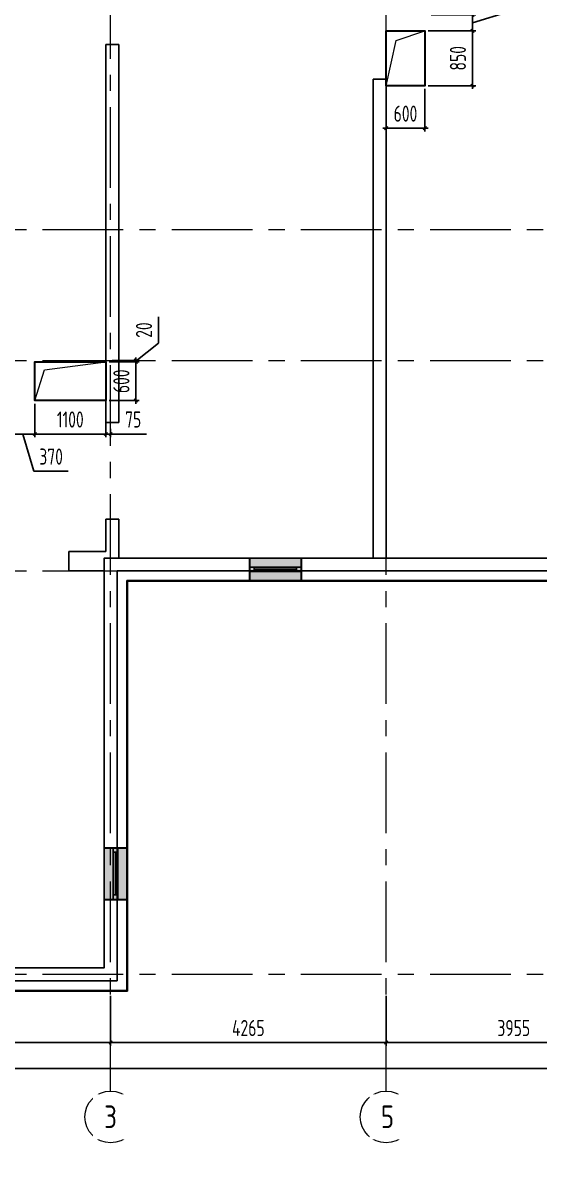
# Model space of a CAD drawing. Header units: millimetres. Extents: x -185251 to 7892985, y -102157 to 319855.
# Drawn here: x -157427 to -149430, y 276222 to 293864 of the extents above; entities that cross this region are included whole.
import ezdxf
from ezdxf import colors
from ezdxf.entities.mleader import LeaderData, LeaderLine
from ezdxf.math import Vec2, Vec3

# ---------------------------------------------------------------- set-up
doc = ezdxf.new("R2010")
doc.units = ezdxf.units.MM
doc.header["$LTSCALE"] = 10
doc.linetypes.add('CENTER', pattern=[2, 1.25, -0.25, 0.25, -0.25])
for name, color, linetype, lineweight in [('013', 7, 'Continuous', 13), ('АР_Оси', 142, 'Continuous', 9), ('АР_Оси размеры', 142, 'Continuous', 9)]:
    doc.layers.add(name, color=color, linetype=linetype, lineweight=lineweight)
doc.layers.add('Архитектура', color=251, linetype='Continuous')
doc.layers.get('0').off()
doc.layers.get('0').freeze()
doc.styles.add('ISOCPEUR', font='isocpeur.ttf', dxfattribs={"width": 0.7})
doc.styles.add('ГОСТ 2.304', font='isocpeur.ttf', dxfattribs={"width": 0.7})
doc.dimstyles.new('СПДС', dxfattribs={"dimscale": 100, "dimtxt": 2.5, "dimasz": 0.5, "dimexe": 0.5, "dimexo": 1, "dimgap": 1, "dimtad": 1, "dimdec": 0, "dimrnd": 5, "dimtxsty": 'ГОСТ 2.304', "dimblk": 'OBLIQUE', "dimcen": 2.5, "dimdle": 0.5, "dimadec": 0, "dimazin": 2, "dimtfac": 0.75, "dimtdec": 0, "dimtmove": 1, "dimatfit": 3, "dimfxl": 1, "dimtolj": 1, "dimarcsym": 1})

# ---------------------------------------------------------------- blocks, each defined once
blk = doc.blocks.new('_Oblique')
at = {"color": 0, "linetype": 'ByBlock', "lineweight": -2}
blk.add_line((-0.5, -0.5), (0.5, 0.5), dxfattribs=at)
blk = doc.blocks.new('*D399')
at = {"layer": 'Defpoints', "color": 0, "ltscale": 100, "transparency": 16777216}
for p in [(-156066, 278884), (-162716, 278471), (-156066, 278061)]:
    blk.add_point(p, dxfattribs=at)
at = {"layer": 'АР_Оси размеры', "color": 0, "lineweight": -2, "ltscale": 100, "transparency": 16777216}
for p, q in [((-156066, 278784), (-156066, 278011)), ((-162716, 278371), (-162716, 278011)), ((-162766, 278061), (-156016, 278061))]:
    blk.add_line(p, q, dxfattribs=at)
at = {"layer": 'АР_Оси размеры', "color": 0, "lineweight": -2, "ltscale": 100, "transparency": 16777216, "xscale": 50, "yscale": 50, "zscale": 50, "rotation": 180}
blk.add_blockref('_Oblique', (-162716, 278061), dxfattribs=at)
at = {"layer": 'АР_Оси размеры', "color": 0, "lineweight": -2, "ltscale": 100, "transparency": 16777216, "xscale": 50, "yscale": 50, "zscale": 50}
blk.add_blockref('_Oblique', (-156066, 278061), dxfattribs=at)
at = {"layer": 'АР_Оси размеры', "color": 0, "ltscale": 100, "transparency": 16777216, "insert": (-159391, 278286), "char_height": 250, "attachment_point": 5, "style": 'ГОСТ 2.304'}
blk.add_mtext('\\A1;6650', dxfattribs=at)
blk = doc.blocks.new('*D400')
at = {"layer": 'Defpoints', "color": 0, "ltscale": 100, "transparency": 16777216}
for p in [(-156066, 278884), (-151801, 278884), (-151801, 278061)]:
    blk.add_point(p, dxfattribs=at)
at = {"layer": 'АР_Оси размеры', "color": 0, "lineweight": -2, "ltscale": 100, "transparency": 16777216}
for p, q in [((-156066, 278784), (-156066, 278011)), ((-151801, 278784), (-151801, 278011)), ((-156116, 278061), (-151751, 278061))]:
    blk.add_line(p, q, dxfattribs=at)
at = {"layer": 'АР_Оси размеры', "color": 0, "lineweight": -2, "ltscale": 100, "transparency": 16777216, "xscale": 50, "yscale": 50, "zscale": 50, "rotation": 180}
blk.add_blockref('_Oblique', (-156066, 278061), dxfattribs=at)
at = {"layer": 'АР_Оси размеры', "color": 0, "lineweight": -2, "ltscale": 100, "transparency": 16777216, "xscale": 50, "yscale": 50, "zscale": 50}
blk.add_blockref('_Oblique', (-151801, 278061), dxfattribs=at)
at = {"layer": 'АР_Оси размеры', "color": 0, "ltscale": 100, "transparency": 16777216, "insert": (-153934, 278286), "char_height": 250, "attachment_point": 5, "style": 'ГОСТ 2.304'}
blk.add_mtext('\\A1;4265', dxfattribs=at)
blk = doc.blocks.new('*D401')
at = {"layer": 'Defpoints', "color": 0, "ltscale": 100, "transparency": 16777216}
for p in [(-151801, 278884), (-147846, 278584), (-147846, 278061)]:
    blk.add_point(p, dxfattribs=at)
at = {"layer": 'АР_Оси размеры', "color": 0, "lineweight": -2, "ltscale": 100, "transparency": 16777216}
for p, q in [((-151801, 278784), (-151801, 278011)), ((-147846, 278484), (-147846, 278011)), ((-151851, 278061), (-147796, 278061))]:
    blk.add_line(p, q, dxfattribs=at)
at = {"layer": 'АР_Оси размеры', "color": 0, "lineweight": -2, "ltscale": 100, "transparency": 16777216, "xscale": 50, "yscale": 50, "zscale": 50, "rotation": 180}
blk.add_blockref('_Oblique', (-151801, 278061), dxfattribs=at)
at = {"layer": 'АР_Оси размеры', "color": 0, "lineweight": -2, "ltscale": 100, "transparency": 16777216, "xscale": 50, "yscale": 50, "zscale": 50}
blk.add_blockref('_Oblique', (-147846, 278061), dxfattribs=at)
at = {"layer": 'АР_Оси размеры', "color": 0, "ltscale": 100, "transparency": 16777216, "insert": (-149824, 278286), "char_height": 250, "attachment_point": 5, "style": 'ГОСТ 2.304'}
blk.add_mtext('\\A1;3955', dxfattribs=at)
blk = doc.blocks.new('*D410')
at = {"layer": 'Defpoints', "color": 0, "ltscale": 100, "transparency": 16777216}
for p in [(-100551, 277659), (-168966, 277333), (-100551, 277333)]:
    blk.add_point(p, dxfattribs=at)
at = {"layer": 'АР_Оси размеры', "color": 0, "lineweight": -2, "ltscale": 100, "transparency": 16777216}
for p, q in [((-168966, 277433), (-168966, 277709)), ((-100551, 277433), (-100551, 277709)), ((-169016, 277659), (-100501, 277659))]:
    blk.add_line(p, q, dxfattribs=at)
at = {"layer": 'АР_Оси размеры', "color": 0, "lineweight": -2, "ltscale": 100, "transparency": 16777216, "xscale": 50, "yscale": 50, "zscale": 50, "rotation": 180}
blk.add_blockref('_Oblique', (-168966, 277659), dxfattribs=at)
at = {"layer": 'АР_Оси размеры', "color": 0, "lineweight": -2, "ltscale": 100, "transparency": 16777216, "xscale": 50, "yscale": 50, "zscale": 50}
blk.add_blockref('_Oblique', (-100551, 277659), dxfattribs=at)
at = {"layer": 'АР_Оси размеры', "color": 0, "ltscale": 100, "transparency": 16777216, "insert": (-134759, 277884), "char_height": 250, "attachment_point": 5, "style": 'ГОСТ 2.304'}
blk.add_mtext('\\A1;68415', dxfattribs=at)
blk = doc.blocks.new('_DOTSMALL')
at = {"color": 0, "linetype": 'ByBlock', "const_width": 0.5}
blk.add_lwpolyline([(-0.0625, 0, 1), (0.0625, 0, 1)], format="xyb", close=True, dxfattribs=at)
blk = doc.blocks.new('*U250')
at = {"true_color": 0xffffff}
h = blk.add_hatch(color=7, dxfattribs=at)
h.dxf.hatch_style = 1
h.paths.add_polyline_path([(-800, -140), (0, -140), (0, 220), (-800, 220)])
at = {"lineweight": 30}
for p, q in [((-800, -140), (-800, 220)), ((0, -140), (0, 220))]:
    blk.add_line(p, q, dxfattribs=at)
for p, q in [((0, 220), (-800, 220)), ((-800, 70), (0, 70)), ((-800, 0), (0, 0)), ((-730, 0), (-730, 70)), ((-730, 35), (-70, 35)), ((-70, 0), (-70, 70)), ((-800, -140), (0, -140)), ((-800, -140), (-800, -140)), ((-800, -140), (-800, -140)), ((0, -140), (0, -140)), ((0, -140), (0, -140))]:
    blk.add_line(p, q)
blk = doc.blocks.new('*D519')
at = {"layer": 'Defpoints', "color": 0, "ltscale": 100, "transparency": 16777216}
for p in [(-156066, 278884), (-162716, 278471), (-156066, 278061)]:
    blk.add_point(p, dxfattribs=at)
at = {"layer": 'АР_Оси размеры', "color": 0, "lineweight": -2, "ltscale": 100, "transparency": 16777216}
for p, q in [((-156066, 278784), (-156066, 278011)), ((-162716, 278371), (-162716, 278011)), ((-162766, 278061), (-156016, 278061))]:
    blk.add_line(p, q, dxfattribs=at)
at = {"layer": 'АР_Оси размеры', "color": 0, "lineweight": -2, "ltscale": 100, "transparency": 16777216, "xscale": 50, "yscale": 50, "zscale": 50, "rotation": 180}
blk.add_blockref('_Oblique', (-162716, 278061), dxfattribs=at)
at = {"layer": 'АР_Оси размеры', "color": 0, "lineweight": -2, "ltscale": 100, "transparency": 16777216, "xscale": 50, "yscale": 50, "zscale": 50}
blk.add_blockref('_Oblique', (-156066, 278061), dxfattribs=at)
at = {"layer": 'АР_Оси размеры', "color": 0, "ltscale": 100, "transparency": 16777216, "insert": (-159391, 278286), "char_height": 250, "attachment_point": 5, "style": 'ГОСТ 2.304'}
blk.add_mtext('\\A1;6650', dxfattribs=at)
blk = doc.blocks.new('*D520')
at = {"layer": 'Defpoints', "color": 0, "ltscale": 100, "transparency": 16777216}
for p in [(-156066, 278884), (-151801, 278884), (-151801, 278061)]:
    blk.add_point(p, dxfattribs=at)
at = {"layer": 'АР_Оси размеры', "color": 0, "lineweight": -2, "ltscale": 100, "transparency": 16777216}
for p, q in [((-156066, 278784), (-156066, 278011)), ((-151801, 278784), (-151801, 278011)), ((-156116, 278061), (-151751, 278061))]:
    blk.add_line(p, q, dxfattribs=at)
at = {"layer": 'АР_Оси размеры', "color": 0, "lineweight": -2, "ltscale": 100, "transparency": 16777216, "xscale": 50, "yscale": 50, "zscale": 50, "rotation": 180}
blk.add_blockref('_Oblique', (-156066, 278061), dxfattribs=at)
at = {"layer": 'АР_Оси размеры', "color": 0, "lineweight": -2, "ltscale": 100, "transparency": 16777216, "xscale": 50, "yscale": 50, "zscale": 50}
blk.add_blockref('_Oblique', (-151801, 278061), dxfattribs=at)
at = {"layer": 'АР_Оси размеры', "color": 0, "ltscale": 100, "transparency": 16777216, "insert": (-153934, 278286), "char_height": 250, "attachment_point": 5, "style": 'ГОСТ 2.304'}
blk.add_mtext('\\A1;4265', dxfattribs=at)
blk = doc.blocks.new('*D521')
at = {"layer": 'Defpoints', "color": 0, "ltscale": 100, "transparency": 16777216}
for p in [(-151801, 278884), (-147846, 278584), (-147846, 278061)]:
    blk.add_point(p, dxfattribs=at)
at = {"layer": 'АР_Оси размеры', "color": 0, "lineweight": -2, "ltscale": 100, "transparency": 16777216}
for p, q in [((-151801, 278784), (-151801, 278011)), ((-147846, 278484), (-147846, 278011)), ((-151851, 278061), (-147796, 278061))]:
    blk.add_line(p, q, dxfattribs=at)
at = {"layer": 'АР_Оси размеры', "color": 0, "lineweight": -2, "ltscale": 100, "transparency": 16777216, "xscale": 50, "yscale": 50, "zscale": 50, "rotation": 180}
blk.add_blockref('_Oblique', (-151801, 278061), dxfattribs=at)
at = {"layer": 'АР_Оси размеры', "color": 0, "lineweight": -2, "ltscale": 100, "transparency": 16777216, "xscale": 50, "yscale": 50, "zscale": 50}
blk.add_blockref('_Oblique', (-147846, 278061), dxfattribs=at)
at = {"layer": 'АР_Оси размеры', "color": 0, "ltscale": 100, "transparency": 16777216, "insert": (-149824, 278286), "char_height": 250, "attachment_point": 5, "style": 'ГОСТ 2.304'}
blk.add_mtext('\\A1;3955', dxfattribs=at)
blk = doc.blocks.new('*D413')
at = {"layer": 'Defpoints', "color": 0, "ltscale": 100, "transparency": 16777216}
for p in [(-100551, 277659), (-168966, 277333), (-100551, 277333)]:
    blk.add_point(p, dxfattribs=at)
at = {"layer": 'АР_Оси размеры', "color": 0, "lineweight": -2, "ltscale": 100, "transparency": 16777216}
for p, q in [((-168966, 277433), (-168966, 277709)), ((-100551, 277433), (-100551, 277709)), ((-169016, 277659), (-100501, 277659))]:
    blk.add_line(p, q, dxfattribs=at)
at = {"layer": 'АР_Оси размеры', "color": 0, "lineweight": -2, "ltscale": 100, "transparency": 16777216, "xscale": 50, "yscale": 50, "zscale": 50, "rotation": 180}
blk.add_blockref('_Oblique', (-168966, 277659), dxfattribs=at)
at = {"layer": 'АР_Оси размеры', "color": 0, "lineweight": -2, "ltscale": 100, "transparency": 16777216, "xscale": 50, "yscale": 50, "zscale": 50}
blk.add_blockref('_Oblique', (-100551, 277659), dxfattribs=at)
at = {"layer": 'АР_Оси размеры', "color": 0, "ltscale": 100, "transparency": 16777216, "insert": (-134759, 277884), "char_height": 250, "attachment_point": 5, "style": 'ГОСТ 2.304'}
blk.add_mtext('\\A1;68415', dxfattribs=at)
blk = doc.blocks.new('*D443')
at = {"layer": '013', "color": 0, "linetype": 'ByBlock', "lineweight": -2, "transparency": 16777216}
for p, q in [((-157241, 287959), (-157241, 287441)), ((-156141, 287959), (-156141, 287441)), ((-157291, 287491), (-156091, 287491))]:
    blk.add_line(p, q, dxfattribs=at)
at = {"layer": 'Defpoints', "color": 0, "linetype": 'ByBlock', "transparency": 16777216}
for p in [(-157241, 288009), (-156141, 288009), (-156141, 287491)]:
    blk.add_point(p, dxfattribs=at)
at = {"layer": '013', "color": 0, "linetype": 'ByBlock', "lineweight": -2, "transparency": 16777216, "xscale": 50, "yscale": 50, "zscale": 50, "rotation": 180}
blk.add_blockref('_Oblique', (-157241, 287491), dxfattribs=at)
at = {"layer": '013', "color": 0, "linetype": 'ByBlock', "lineweight": -2, "transparency": 16777216, "xscale": 50, "yscale": 50, "zscale": 50}
blk.add_blockref('_Oblique', (-156141, 287491), dxfattribs=at)
at = {"layer": '013', "color": 0, "linetype": 'ByBlock', "transparency": 16777216, "insert": (-156691, 287716), "char_height": 250, "attachment_point": 5, "style": 'ГОСТ 2.304'}
blk.add_mtext('\\A1;1100', dxfattribs=at)
blk = doc.blocks.new('*D444')
at = {"layer": '013', "color": 0, "linetype": 'ByBlock', "lineweight": -2, "transparency": 16777216}
for p, q in [((-155675, 287959), (-155675, 288659)), ((-156091, 288609), (-155625, 288609)), ((-156091, 288009), (-155625, 288009))]:
    blk.add_line(p, q, dxfattribs=at)
at = {"layer": 'Defpoints', "color": 0, "linetype": 'ByBlock', "transparency": 16777216}
for p in [(-156141, 288609), (-155675, 288609), (-156141, 288009)]:
    blk.add_point(p, dxfattribs=at)
at = {"layer": '013', "color": 0, "linetype": 'ByBlock', "lineweight": -2, "transparency": 16777216, "xscale": 50, "yscale": 50, "zscale": 50}
for p, rotation in [((-155675, 288609), 90), ((-155675, 288009), 270)]:
    blk.add_blockref('_Oblique', p, dxfattribs=dict(at, rotation=rotation))
at = {"layer": '013', "color": 0, "linetype": 'ByBlock', "transparency": 16777216, "insert": (-155900, 288309), "char_height": 250, "attachment_point": 5, "rotation": 90, "style": 'ГОСТ 2.304'}
blk.add_mtext('\\A1;600', dxfattribs=at)
blk = doc.blocks.new('*D445')
at = {"layer": '013', "color": 0, "linetype": 'ByBlock', "lineweight": -2, "transparency": 16777216}
for p, q in [((-151801, 292839), (-151801, 292181)), ((-151201, 292839), (-151201, 292181)), ((-151851, 292231), (-151151, 292231))]:
    blk.add_line(p, q, dxfattribs=at)
at = {"layer": 'Defpoints', "color": 0, "linetype": 'ByBlock', "transparency": 16777216}
for p in [(-151801, 292889), (-151201, 292889), (-151201, 292231)]:
    blk.add_point(p, dxfattribs=at)
at = {"layer": '013', "color": 0, "linetype": 'ByBlock', "lineweight": -2, "transparency": 16777216, "xscale": 50, "yscale": 50, "zscale": 50, "rotation": 180}
blk.add_blockref('_Oblique', (-151801, 292231), dxfattribs=at)
at = {"layer": '013', "color": 0, "linetype": 'ByBlock', "lineweight": -2, "transparency": 16777216, "xscale": 50, "yscale": 50, "zscale": 50}
blk.add_blockref('_Oblique', (-151201, 292231), dxfattribs=at)
at = {"layer": '013', "color": 0, "linetype": 'ByBlock', "transparency": 16777216, "insert": (-151501, 292456), "char_height": 250, "attachment_point": 5, "style": 'ГОСТ 2.304'}
blk.add_mtext('\\A1;600', dxfattribs=at)
blk = doc.blocks.new('*D446')
at = {"layer": '013', "color": 0, "linetype": 'ByBlock', "lineweight": -2, "transparency": 16777216}
for p, q in [((-150464, 292839), (-150464, 293789)), ((-151151, 293739), (-150414, 293739)), ((-151151, 292889), (-150414, 292889))]:
    blk.add_line(p, q, dxfattribs=at)
at = {"layer": 'Defpoints', "color": 0, "linetype": 'ByBlock', "transparency": 16777216}
for p in [(-151201, 293739), (-150464, 293739), (-151201, 292889)]:
    blk.add_point(p, dxfattribs=at)
at = {"layer": '013', "color": 0, "linetype": 'ByBlock', "lineweight": -2, "transparency": 16777216, "xscale": 50, "yscale": 50, "zscale": 50}
for p, rotation in [((-150464, 293739), 90), ((-150464, 292889), 270)]:
    blk.add_blockref('_Oblique', p, dxfattribs=dict(at, rotation=rotation))
at = {"layer": '013', "color": 0, "linetype": 'ByBlock', "transparency": 16777216, "insert": (-150689, 293314), "char_height": 250, "attachment_point": 5, "rotation": 90, "style": 'ГОСТ 2.304'}
blk.add_mtext('\\A1;850', dxfattribs=at)
blk = doc.blocks.new('*D624')
at = {"layer": '013', "color": 0, "linetype": 'ByBlock', "lineweight": -2, "transparency": 16777216}
for p, q in [((-157612, 287909), (-157612, 287441)), ((-157241, 287909), (-157241, 287441)), ((-157662, 287491), (-157191, 287491)), ((-157427, 287491), (-157254, 286916)), ((-157254, 286916), (-156722, 286916))]:
    blk.add_line(p, q, dxfattribs=at)
at = {"layer": 'Defpoints', "color": 0, "linetype": 'ByBlock', "transparency": 16777216}
for p in [(-157612, 288009), (-157241, 288009), (-157241, 287491)]:
    blk.add_point(p, dxfattribs=at)
at = {"layer": '013', "color": 0, "linetype": 'ByBlock', "lineweight": -2, "transparency": 16777216, "xscale": 50, "yscale": 50, "zscale": 50, "rotation": 180}
blk.add_blockref('_Oblique', (-157612, 287491), dxfattribs=at)
at = {"layer": '013', "color": 0, "linetype": 'ByBlock', "lineweight": -2, "transparency": 16777216, "xscale": 50, "yscale": 50, "zscale": 50}
blk.add_blockref('_Oblique', (-157241, 287491), dxfattribs=at)
at = {"layer": '013', "color": 0, "linetype": 'ByBlock', "transparency": 16777216, "insert": (-156988, 287141), "char_height": 250, "attachment_point": 5, "style": 'ГОСТ 2.304'}
blk.add_mtext('\\A1;370', dxfattribs=at)
blk = doc.blocks.new('*D625')
at = {"layer": '013', "color": 0, "linetype": 'ByBlock', "lineweight": -2, "transparency": 16777216}
for p, q in [((-156141, 287909), (-156141, 287441)), ((-156141, 287491), (-156191, 287491)), ((-156141, 287491), (-156066, 287491)), ((-156141, 287491), (-156066, 287491)), ((-156066, 287569), (-156066, 287441)), ((-156066, 287491), (-156016, 287491)), ((-155512, 287491), (-156066, 287491))]:
    blk.add_line(p, q, dxfattribs=at)
at = {"layer": 'Defpoints', "color": 0, "linetype": 'ByBlock', "transparency": 16777216}
for p in [(-156141, 288009), (-156066, 287669), (-156066, 287491)]:
    blk.add_point(p, dxfattribs=at)
at = {"layer": '013', "color": 0, "linetype": 'ByBlock', "lineweight": -2, "transparency": 16777216, "xscale": 50, "yscale": 50, "zscale": 50}
blk.add_blockref('_Oblique', (-156141, 287491), dxfattribs=at)
at = {"layer": '013', "color": 0, "linetype": 'ByBlock', "lineweight": -2, "transparency": 16777216, "xscale": 50, "yscale": 50, "zscale": 50, "rotation": 180}
blk.add_blockref('_Oblique', (-156066, 287491), dxfattribs=at)
at = {"layer": '013', "color": 0, "linetype": 'ByBlock', "transparency": 16777216, "insert": (-155717, 287716), "char_height": 250, "attachment_point": 5, "style": 'ГОСТ 2.304'}
blk.add_mtext('\\A1;75', dxfattribs=at)
blk = doc.blocks.new('*D626')
at = {"layer": '013', "color": 0, "linetype": 'ByBlock', "lineweight": -2, "transparency": 16777216}
for p, q in [((-155325, 288897), (-155325, 289307)), ((-155675, 288619), (-155325, 288897)), ((-155675, 288629), (-155675, 288679)), ((-156041, 288629), (-155625, 288629)), ((-156041, 288609), (-155625, 288609)), ((-155675, 288609), (-155675, 288629)), ((-155675, 288609), (-155675, 288629)), ((-155675, 288609), (-155675, 288559))]:
    blk.add_line(p, q, dxfattribs=at)
at = {"layer": 'Defpoints', "color": 0, "linetype": 'ByBlock', "transparency": 16777216}
for p in [(-156141, 288629), (-156141, 288609), (-155675, 288629)]:
    blk.add_point(p, dxfattribs=at)
at = {"layer": '013', "color": 0, "linetype": 'ByBlock', "lineweight": -2, "transparency": 16777216, "xscale": 50, "yscale": 50, "zscale": 50}
for p, rotation in [((-155675, 288629), 270), ((-155675, 288609), 90)]:
    blk.add_blockref('_Oblique', p, dxfattribs=dict(at, rotation=rotation))
at = {"layer": '013', "color": 0, "linetype": 'ByBlock', "transparency": 16777216, "insert": (-155550, 289102), "char_height": 250, "attachment_point": 5, "rotation": 90, "style": 'ГОСТ 2.304'}
blk.add_mtext('\\A1;20', dxfattribs=at)
blk = doc.blocks.new('*D627')
at = {"layer": '013', "color": 0, "linetype": 'ByBlock', "lineweight": -2, "transparency": 16777216}
for p, q in [((-149889, 294037), (-149889, 294569)), ((-151101, 293989), (-150414, 293989)), ((-150464, 293689), (-150464, 294039)), ((-150464, 293864), (-149889, 294037)), ((-151101, 293739), (-150414, 293739))]:
    blk.add_line(p, q, dxfattribs=at)
at = {"layer": 'Defpoints', "color": 0, "linetype": 'ByBlock', "transparency": 16777216}
for p in [(-151201, 293989), (-150464, 293989), (-151201, 293739)]:
    blk.add_point(p, dxfattribs=at)
at = {"layer": '013', "color": 0, "linetype": 'ByBlock', "lineweight": -2, "transparency": 16777216, "xscale": 50, "yscale": 50, "zscale": 50}
for p, rotation in [((-150464, 293989), 90), ((-150464, 293739), 270)]:
    blk.add_blockref('_Oblique', p, dxfattribs=dict(at, rotation=rotation))
at = {"layer": '013', "color": 0, "linetype": 'ByBlock', "transparency": 16777216, "insert": (-150114, 294303), "char_height": 250, "attachment_point": 5, "rotation": 90, "style": 'ГОСТ 2.304'}
blk.add_mtext('\\A1;250', dxfattribs=at)

msp = doc.modelspace()

# ---------------------------------------------------------------- linework, layer by layer
at = {"layer": '013', "color": 1, "linetype": 'ByBlock', "lineweight": 30}
for points in [[(-151801, 293739.3), (-151201.1, 293739.3), (-151201.1, 292889.3), (-151801, 292889.3)], [(-156141, 288009.3), (-157241, 288009.3), (-157241, 288609.3), (-156141, 288609.3)]]:
    msp.add_lwpolyline(points, close=True, dxfattribs=at)
at = {"layer": '013', "color": 1, "linetype": 'ByBlock'}
for points in [[(-151801, 292889.3), (-151643.5, 293587.5), (-151201.1, 293739.3)], [(-157241, 288009.3), (-157089.4, 288486.2), (-156141, 288609.3)]]:
    msp.add_lwpolyline(points, dxfattribs=at)
at = {"layer": 'АР_Оси', "linetype": 'CENTER', "ltscale": 100}
for p, q in [((-151801, 277308), (-151801, 311615.5)), ((-156066, 277308), (-156066, 306690.6)), ((-173120, 290659.3), (-97932.6, 290659.3)), ((-173120, 288629.3), (-97932.6, 288629.3)), ((-173120, 285369.3), (-97932.6, 285369.3)), ((-173120, 279119.3), (-97932.6, 279119.3))]:
    msp.add_line(p, q, dxfattribs=at)
at = {"layer": 'АР_Оси', "ltscale": 0.5}
for centre in [(-156066, 276908), (-151801, 276908)]:
    msp.add_circle(centre, 400, dxfattribs=at)
at = {"layer": 'Архитектура', "lineweight": 25, "transparency": 33554684}
for p, q in [((-156141, 287669.3), (-156141, 293529.3)), ((-155941, 293529.3), (-156141, 293529.3)), ((-155941, 287669.3), (-155941, 293529.3)), ((-152001, 292989.3), (-152001, 285569.3)), ((-152001, 292989.3), (-151801, 292989.3)), ((-151801, 292989.3), (-151801, 285569.3)), ((-156141, 287669.3), (-155941, 287669.3)), ((-156141, 285669.3), (-156141, 286169.3)), ((-156141, 286169.3), (-155941, 286169.3)), ((-155941, 285569.3), (-155941, 286169.3)), ((-156716, 285669.3), (-156141, 285669.3)), ((-156716, 285369.3), (-156716, 285669.3)), ((-155941, 285569.3), (-152001, 285569.3)), ((-151801, 285569.3), (-148046, 285569.3)), ((-156716, 285369.3), (-156166, 285369.3)), ((-156166, 279219.3), (-156166, 285369.3)), ((-155966, 279019.3), (-155966, 285369.3)), ((-155966, 285369.3), (-147846, 285369.3)), ((-155816, 278869.3), (-155816, 285219.3)), ((-155816, 285219.3), (-147696, 285219.3)), ((-155806, 278859.3), (-155806, 285209.3)), ((-155806, 285209.3), (-147686, 285209.3)), ((-168866, 279219.3), (-156166, 279219.3)), ((-169066, 279019.3), (-155966, 279019.3))]:
    msp.add_line(p, q, dxfattribs=at)
for points in [[(-148046, 285569.3), (-156166, 285569.3), (-156165.8, 279219.3), (-168866, 279219.3), (-168866.4, 288529.3), (-162516, 288529.3), (-162516, 306399.3), (-151801, 306399.3), (-151801, 310264.3), (-117601, 310264.3)], [(-155806, 278859.3), (-169226, 278859.3)], [(-155816, 278869.3), (-169216, 278869.3)]]:
    msp.add_lwpolyline(points, dxfattribs=at)

# ---------------------------------------------------------------- block references
at = {"layer": 'Архитектура', "lineweight": 25, "transparency": 33554684, "xscale": -1}
for p, rotation in [((-153116, 285429.3), 180), ((-156026, 281079.3), 270)]:
    msp.add_blockref('*U250', p, dxfattribs=dict(at, rotation=rotation))

# ---------------------------------------------------------------- dimensions: what is measured, and where the dimension line sits
at = {"layer": '013', "color": 1, "linetype": 'ByBlock'}
dim = msp.add_linear_dim(base=(-150464.5, 293989.3), p1=(-151201.1, 293739.3), p2=(-151201.1, 293989.3), angle=90, dimstyle='СПДС', dxfattribs=at)
dim.commit()
dim.dimension.update_dxf_attribs({"geometry": '*D627', "text_midpoint": (-150114.5, 294136.8)})
for base, p1, p2, override, picture, middle in [((-150464.5, 293739.3), (-151201.1, 292889.3), (-151201.1, 293739.3), {"dimexo": 0.5}, '*D446', (-150689.5, 293314.3)), ((-155675.2, 288609.3), (-156141, 288009.3), (-156141, 288609.3), {"dimasz": 0.5, "dimexe": 0.5, "dimexo": 0.5, "dimrnd": 5, "dimdle": 0.5}, '*D444', (-155900.2, 288309.3))]:
    dim = msp.add_linear_dim(base=base, p1=p1, p2=p2, angle=90, dimstyle='СПДС', override=override, dxfattribs=at)
    dim.commit()
    dim.dimension.update_dxf_attribs({"geometry": picture, "text_midpoint": middle})
for base, p1, p2, picture, middle in [((-151201.1, 292231), (-151801, 292889.3), (-151201.1, 292889.3), '*D445', (-151501, 292456)), ((-156141, 287490.9), (-157241, 288009.3), (-156141, 288009.3), '*D443', (-156691, 287715.9))]:
    dim = msp.add_linear_dim(base=base, p1=p1, p2=p2, dimstyle='СПДС', override={"dimexo": 0.5}, dxfattribs=at)
    dim.commit()
    dim.dimension.update_dxf_attribs({"geometry": picture, "text_midpoint": middle})
dim = msp.add_linear_dim(base=(-155675.2, 288629.3), p1=(-156141, 288609.3), p2=(-156141, 288629.3), angle=90, dimstyle='СПДС', dxfattribs=at)
dim.commit()
dim.dimension.update_dxf_attribs({"geometry": '*D626', "text_midpoint": (-155325.2, 288996.8), "dimtype": 160})
dim = msp.add_linear_dim(base=(-157241, 287490.9), p1=(-157612.1, 288009.3), p2=(-157241, 288009.3), dimstyle='СПДС', dxfattribs=at)
dim.commit()
dim.dimension.update_dxf_attribs({"geometry": '*D624', "text_midpoint": (-157154.1, 287140.9)})
dim = msp.add_linear_dim(base=(-156066, 287490.9), p1=(-156141, 288009.3), p2=(-156066, 287669.3), dimstyle='СПДС', dxfattribs=at)
dim.commit()
dim.dimension.update_dxf_attribs({"geometry": '*D625', "text_midpoint": (-155717.5, 287524), "dimtype": 160})
at = {"layer": 'АР_Оси размеры', "ltscale": 100}
for base, p1, p2, picture, middle in [((-156066, 278060.7), (-162716, 278470.6), (-156066, 278884.5), '*D399', (-159391, 278285.7)), ((-156066, 278060.7), (-162716, 278470.6), (-156066, 278884.5), '*D519', (-159391, 278285.7)), ((-151801, 278060.7), (-156066, 278884.5), (-151801, 278884.5), '*D400', (-153933.5, 278285.7)), ((-151801, 278060.7), (-156066, 278884.5), (-151801, 278884.5), '*D520', (-153933.5, 278285.7)), ((-147846, 278060.7), (-151801, 278884.5), (-147846, 278583.7), '*D401', (-149823.5, 278285.7)), ((-147846, 278060.7), (-151801, 278884.5), (-147846, 278583.7), '*D521', (-149823.5, 278285.7)), ((-100551, 277658.6), (-168966, 277333), (-100551, 277333), '*D410', (-134758.5, 277883.6))]:
    dim = msp.add_linear_dim(base=base, p1=p1, p2=p2, dimstyle='СПДС', dxfattribs=at)
    dim.commit()
    dim.dimension.update_dxf_attribs({"geometry": picture, "text_midpoint": middle})

# ---------------------------------------------------------------- leaders
at = {"layer": 'Архитектура', "lineweight": 25, "transparency": 33554684}
ml = msp.add_multileader_mtext('Standard', dxfattribs=at)
ml.set_content('+13,700', color=256, style='ISOCPEUR')
ml.set_leader_properties(color=256, linetype='Continuous', lineweight=-1)
ml.set_arrow_properties(name='DOTSMALL')
ml.build(insert=Vec2(0, 0))
ml.multileader.update_dxf_attribs({"has_text_frame": 1, "text_left_attachment_type": 4, "text_right_attachment_type": 4, "dogleg_length": 100, "arrow_head_size": 180})
ctx = ml.context
ctx.base_point, ctx.char_height, ctx.arrow_head_size, ctx.landing_gap_size, ctx.plane_origin = Vec3(-153128.5, 305780.9), 250, 180, 50, Vec3(-155938.5, 304929.3)
ctx.left_attachment, ctx.right_attachment = 4, 4
notes = []
notes.append((ctx, [(0, (0, 0, 0), (0, 0), (1, 0), 1, [])]))
ctx.mtext.insert, ctx.mtext.width, ctx.mtext.line_spacing_style, ctx.mtext.flow_direction = Vec3(-153078.5, 306114.2), 852.697, 2, 5
ml = msp.add_multileader_mtext('Standard', dxfattribs=at)
ml.set_content('Л.2', color=256, style='ISOCPEUR')
ml.set_leader_properties(color=256, linetype='Continuous', lineweight=-1)
ml.set_arrow_properties(name='DOTSMALL')
ml.build(insert=Vec2(0, 0))
ml.multileader.update_dxf_attribs({"has_text_frame": 1, "text_left_attachment_type": 4, "text_right_attachment_type": 4, "dogleg_length": 100, "arrow_head_size": 180})
ctx = ml.context
ctx.base_point, ctx.char_height, ctx.arrow_head_size, ctx.landing_gap_size, ctx.plane_origin = Vec3(-155818.3, 305092.3, 0), 250, 180, 50, Vec3(-91789.1, 292800.5, 0)
ctx.left_attachment, ctx.right_attachment = 4, 4
notes.append((ctx, [(0, (0, 0, 0), (0, 0), (1, 0), 1, [])]))
ctx.mtext.insert, ctx.mtext.width, ctx.mtext.line_spacing_style, ctx.mtext.flow_direction = Vec3(-155768.3, 305425.7, 0), 852.697, 2, 5
ml = msp.add_multileader_mtext('Standard', dxfattribs=at)
ml.set_content('+15,850', color=256, style='ISOCPEUR')
ml.set_leader_properties(color=256, linetype='Continuous', lineweight=-1)
ml.set_arrow_properties(name='DOTSMALL')
ml.build(insert=Vec2(0, 0))
ml.multileader.update_dxf_attribs({"has_text_frame": 1, "text_left_attachment_type": 4, "text_right_attachment_type": 4, "dogleg_length": 100, "arrow_head_size": 180})
ctx = ml.context
ctx.base_point, ctx.char_height, ctx.arrow_head_size, ctx.landing_gap_size, ctx.plane_origin = Vec3(-153165, 299863.7), 250, 180, 50, Vec3(-154468.2, 298656.1)
ctx.left_attachment, ctx.right_attachment = 4, 4
notes.append((ctx, [(0, (0, 0, 0), (0, 0), (1, 0), 1, [])]))
ctx.mtext.insert, ctx.mtext.width, ctx.mtext.defined_height, ctx.mtext.line_spacing_style, ctx.mtext.flow_direction = Vec3(-153115, 300197), 696.035, 776.5, 2, 5
for ctx, leaders in notes:
    for number, flags, end, landing, length, lines in leaders:
        leader = LeaderData()
        leader.index, (leader.has_last_leader_line, leader.has_dogleg_vector, leader.attachment_direction) = number, flags
        leader.last_leader_point, leader.dogleg_vector, leader.dogleg_length = Vec3(end), Vec3(landing), length
        for number, points, colour, breaks in lines:
            line = LeaderLine()
            line.index, line.vertices, line.color, line.breaks = number, Vec3.list(points), colors.encode_raw_color(colour), breaks
            leader.lines.append(line)
        ctx.leaders.append(leader)

# ---------------------------------------------------------------- next in the draw order: texts
at = {"layer": 'АР_Оси', "char_height": 350, "attachment_point": 1, "line_spacing_factor": 1.149209, "style": 'ГОСТ 2.304', "bg_fill": 2}
for s, insert in [('{\\W0.8;3}', (-156165.8, 277085.8)), ('{\\W0.8;5}', (-151881.4, 277085.8))]:
    msp.add_mtext(s, dxfattribs=dict(at, insert=insert))

# ---------------------------------------------------------------- next in the draw order: dimensions: what is measured, and where the dimension line sits
at = {"layer": 'АР_Оси размеры', "ltscale": 100}
dim = msp.add_linear_dim(base=(-100551, 277658.6), p1=(-168966, 277333), p2=(-100551, 277333), dimstyle='СПДС', dxfattribs=at)
dim.commit()
dim.dimension.update_dxf_attribs({"geometry": '*D413', "text_midpoint": (-134758.5, 277883.6)})

doc.saveas('drawing.dxf')
